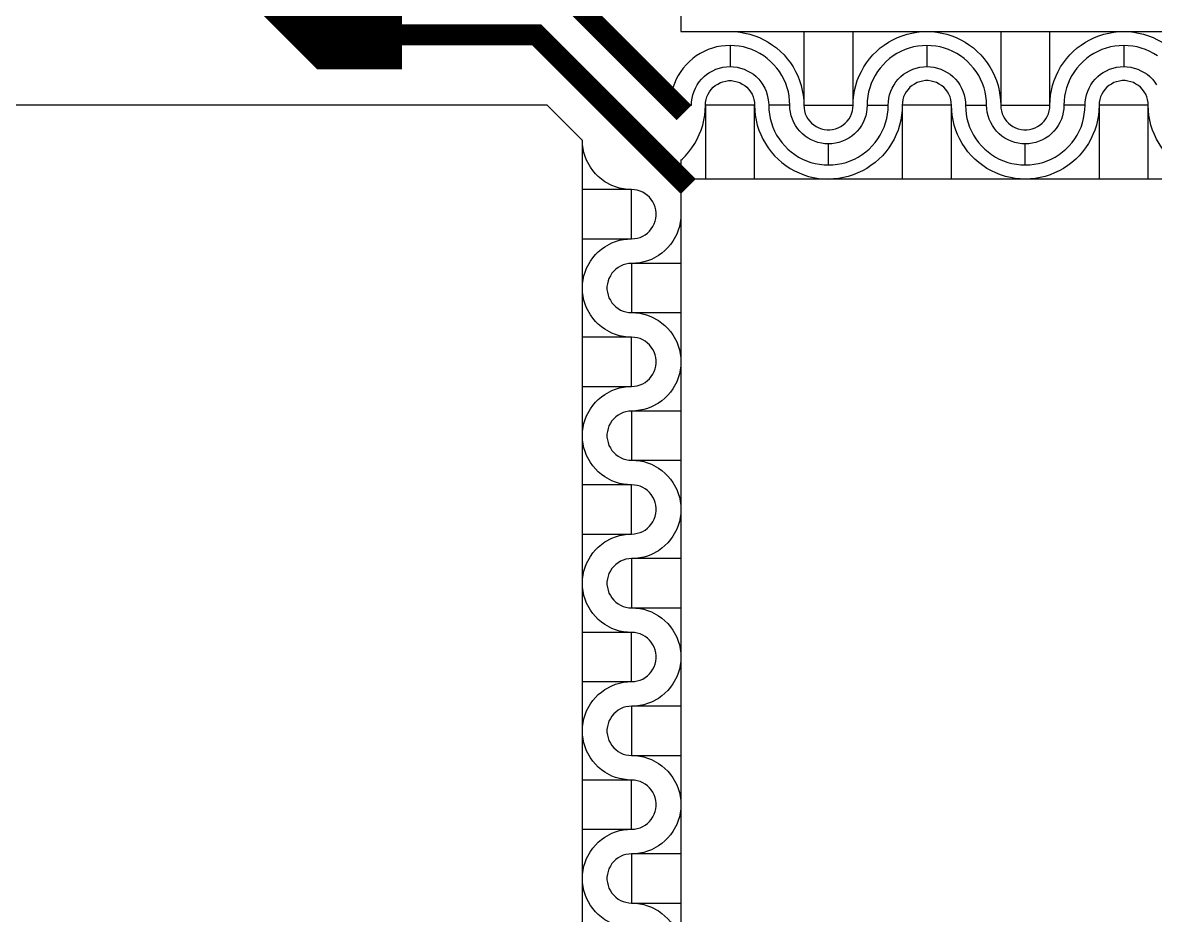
# Model space of a CAD drawing. Extents: x 190.8 to 267.1, y 124 to 174.8.
# Drawn here: x 223.608 to 225.22, y 153.728 to 154.998 of the extents above; entities that cross this region are included whole.
import ezdxf

# ---------------------------------------------------------------- set-up
doc = ezdxf.new("R2010")
doc.units = 0
doc.header["$MEASUREMENT"] = 0

msp = doc.modelspace()

# ---------------------------------------------------------------- linework, layer by layer
for p, q in [((224.5446, 157.0023), (224.5446, 154.9856)), ((224.5446, 154.9856), (226.6713, 154.9856)), ((224.5446, 154.8023), (224.5446, 152.7856))]:
    msp.add_line(p, q)
for points, const_width in [([(224.1482, 154.9815), (224.0482, 154.9815), (223.7287, 155.301), (223.7287, 156.6341), (222.7181, 157.6511), (204.0039, 157.6511), (202.198, 155.8481), (196.5696, 155.8481), (195.9346, 155.1871), (195.9346, 154.2607)], 0.1), ([(224.1366, 155.2257), (224.1936, 155.2257), (224.5492, 154.8701)], 0.03), ([(224.1326, 154.9807), (224.3396, 154.9807), (224.5552, 154.7651)], 0.03)]:
    msp.add_lwpolyline(points, dxfattribs=dict(const_width=const_width))
for points in [[(224.6146, 154.9856), (224.6219, 154.9853), (224.6289, 154.9846), (224.6359, 154.9833), (224.6429, 154.9818), (224.6499, 154.9796), (224.6564, 154.9768), (224.6629, 154.9738), (224.6691, 154.9703), (224.6751, 154.9663), (224.6809, 154.9621), (224.6864, 154.9573), (224.6914, 154.9523), (224.6961, 154.9468), (224.7004, 154.9411), (224.7044, 154.9351), (224.7079, 154.9288), (224.7109, 154.9223), (224.7136, 154.9158), (224.7159, 154.9088), (224.7174, 154.9018), (224.7186, 154.8948), (224.7194, 154.8878), (224.7196, 154.8806)], [(224.7196, 154.9856), (224.7196, 154.8806), (224.7896, 154.8806), (224.7896, 154.9856)], [(224.7896, 154.8806), (224.7899, 154.8878), (224.7906, 154.8948), (224.7919, 154.9018), (224.7934, 154.9088), (224.7956, 154.9158), (224.7984, 154.9223), (224.8014, 154.9288), (224.8049, 154.9351), (224.8089, 154.9411), (224.8131, 154.9468), (224.8179, 154.9523), (224.8229, 154.9573), (224.8284, 154.9621), (224.8341, 154.9663), (224.8401, 154.9703), (224.8464, 154.9738), (224.8529, 154.9768), (224.8594, 154.9796), (224.8664, 154.9818), (224.8734, 154.9833), (224.8804, 154.9846), (224.8874, 154.9853), (224.8946, 154.9856)], [(224.8946, 154.9856), (224.9019, 154.9853), (224.9089, 154.9846), (224.9159, 154.9833), (224.9229, 154.9818), (224.9299, 154.9796), (224.9364, 154.9768), (224.9429, 154.9738), (224.9491, 154.9703), (224.9551, 154.9663), (224.9609, 154.9621), (224.9664, 154.9573), (224.9714, 154.9523), (224.9761, 154.9468), (224.9804, 154.9411), (224.9844, 154.9351), (224.9879, 154.9288), (224.9909, 154.9223), (224.9936, 154.9158), (224.9959, 154.9088), (224.9974, 154.9018), (224.9986, 154.8948), (224.9994, 154.8878), (224.9996, 154.8806)], [(224.9996, 154.9856), (224.9996, 154.8806), (225.0696, 154.8806), (225.0696, 154.9856)], [(225.0696, 154.8806), (225.0699, 154.8878), (225.0706, 154.8948), (225.0719, 154.9018), (225.0734, 154.9088), (225.0756, 154.9158), (225.0784, 154.9223), (225.0814, 154.9288), (225.0849, 154.9351), (225.0889, 154.9411), (225.0931, 154.9468), (225.0979, 154.9523), (225.1029, 154.9573), (225.1084, 154.9621), (225.1141, 154.9663), (225.1201, 154.9703), (225.1264, 154.9738), (225.1329, 154.9768), (225.1394, 154.9796), (225.1464, 154.9818), (225.1534, 154.9833), (225.1604, 154.9846), (225.1674, 154.9853), (225.1746, 154.9856)], [(225.1746, 154.9856), (225.1819, 154.9853), (225.1889, 154.9846), (225.1959, 154.9833), (225.2029, 154.9818), (225.2099, 154.9796), (225.2164, 154.9768), (225.2229, 154.9738), (225.2291, 154.9703), (225.2351, 154.9663), (225.2409, 154.9621), (225.2464, 154.9573), (225.2514, 154.9523), (225.2561, 154.9468), (225.2604, 154.9411), (225.2644, 154.9351), (225.2679, 154.9288), (225.2709, 154.9223), (225.2736, 154.9158), (225.2759, 154.9088), (225.2774, 154.9018), (225.2786, 154.8948), (225.2794, 154.8878), (225.2796, 154.8806)], [(224.6146, 154.9656), (224.6084, 154.9653), (224.6019, 154.9646), (224.5956, 154.9636), (224.5896, 154.9618), (224.5836, 154.9598), (224.5776, 154.9571), (224.5721, 154.9543), (224.5666, 154.9508), (224.5616, 154.9471), (224.5569, 154.9428), (224.5524, 154.9383), (224.5481, 154.9336), (224.5444, 154.9286), (224.5409, 154.9231), (224.5381, 154.9176), (224.5354, 154.9116), (224.5334, 154.9056), (224.5316, 154.8996), (224.5306, 154.8933), (224.5299, 154.8868), (224.5296, 154.8806), (224.5596, 154.8806), (224.5599, 154.8856), (224.5606, 154.8906), (224.5616, 154.8956), (224.5634, 154.9006), (224.5654, 154.9051), (224.5679, 154.9096), (224.5706, 154.9138), (224.5739, 154.9176), (224.5776, 154.9213), (224.5814, 154.9246), (224.5856, 154.9273), (224.5901, 154.9298), (224.5946, 154.9318), (224.5996, 154.9336), (224.6046, 154.9346), (224.6096, 154.9353), (224.6146, 154.9356)], [(224.6996, 154.8806), (224.6994, 154.8868), (224.6986, 154.8933), (224.6976, 154.8996), (224.6959, 154.9056), (224.6939, 154.9116), (224.6911, 154.9176), (224.6884, 154.9231), (224.6849, 154.9286), (224.6811, 154.9336), (224.6769, 154.9383), (224.6724, 154.9428), (224.6676, 154.9471), (224.6626, 154.9508), (224.6571, 154.9543), (224.6516, 154.9571), (224.6456, 154.9598), (224.6396, 154.9618), (224.6336, 154.9636), (224.6274, 154.9646), (224.6209, 154.9653), (224.6146, 154.9656), (224.6146, 154.9356), (224.6196, 154.9353), (224.6246, 154.9346), (224.6296, 154.9336), (224.6346, 154.9318), (224.6391, 154.9298), (224.6436, 154.9273), (224.6479, 154.9246), (224.6516, 154.9213), (224.6554, 154.9176), (224.6586, 154.9138), (224.6614, 154.9096), (224.6639, 154.9051), (224.6659, 154.9006), (224.6676, 154.8956), (224.6686, 154.8906), (224.6694, 154.8856), (224.6696, 154.8806)], [(224.8946, 154.9656), (224.8884, 154.9653), (224.8819, 154.9646), (224.8756, 154.9636), (224.8696, 154.9618), (224.8636, 154.9598), (224.8576, 154.9571), (224.8521, 154.9543), (224.8466, 154.9508), (224.8416, 154.9471), (224.8369, 154.9428), (224.8324, 154.9383), (224.8281, 154.9336), (224.8244, 154.9286), (224.8209, 154.9231), (224.8181, 154.9176), (224.8154, 154.9116), (224.8134, 154.9056), (224.8116, 154.8996), (224.8106, 154.8933), (224.8099, 154.8868), (224.8096, 154.8806), (224.8396, 154.8806), (224.8399, 154.8856), (224.8406, 154.8906), (224.8416, 154.8956), (224.8434, 154.9006), (224.8454, 154.9051), (224.8479, 154.9096), (224.8506, 154.9138), (224.8539, 154.9176), (224.8576, 154.9213), (224.8614, 154.9246), (224.8656, 154.9273), (224.8701, 154.9298), (224.8746, 154.9318), (224.8796, 154.9336), (224.8846, 154.9346), (224.8896, 154.9353), (224.8946, 154.9356)], [(225.1746, 154.9656), (225.1684, 154.9653), (225.1619, 154.9646), (225.1556, 154.9636), (225.1496, 154.9618), (225.1436, 154.9598), (225.1376, 154.9571), (225.1321, 154.9543), (225.1266, 154.9508), (225.1216, 154.9471), (225.1169, 154.9428), (225.1124, 154.9383), (225.1081, 154.9336), (225.1044, 154.9286), (225.1009, 154.9231), (225.0981, 154.9176), (225.0954, 154.9116), (225.0934, 154.9056), (225.0916, 154.8996), (225.0906, 154.8933), (225.0899, 154.8868), (225.0896, 154.8806)], [(225.2226, 154.9508), (225.2171, 154.9543), (225.2116, 154.9571), (225.2056, 154.9598), (225.1996, 154.9618), (225.1936, 154.9636), (225.1874, 154.9646), (225.1809, 154.9653), (225.1746, 154.9656), (225.1746, 154.9356), (225.1796, 154.9353), (225.1846, 154.9346), (225.1896, 154.9336), (225.1946, 154.9318), (225.1991, 154.9298), (225.2036, 154.9273), (225.2079, 154.9246), (225.2116, 154.9213), (225.2154, 154.9176), (225.2186, 154.9138), (225.2214, 154.9096)], [(225.1196, 154.8806), (225.1199, 154.8856), (225.1206, 154.8906), (225.1216, 154.8956), (225.1234, 154.9006), (225.1254, 154.9051), (225.1279, 154.9096), (225.1306, 154.9138), (225.1339, 154.9176), (225.1376, 154.9213), (225.1414, 154.9246), (225.1456, 154.9273), (225.1501, 154.9298), (225.1546, 154.9318), (225.1596, 154.9336), (225.1646, 154.9346), (225.1696, 154.9353), (225.1746, 154.9356)], [(224.5796, 154.8806), (224.5799, 154.8846), (224.5806, 154.8886), (224.5816, 154.8926), (224.5834, 154.8963), (224.5854, 154.8998), (224.5879, 154.9031), (224.5906, 154.9061), (224.5936, 154.9086), (224.5971, 154.9108), (224.6009, 154.9128), (224.6046, 154.9141), (224.6086, 154.9151), (224.6126, 154.9156), (224.6166, 154.9156), (224.6206, 154.9151), (224.6246, 154.9141), (224.6286, 154.9128), (224.6321, 154.9108), (224.6356, 154.9086), (224.6386, 154.9061), (224.6414, 154.9031), (224.6439, 154.8998), (224.6459, 154.8963), (224.6476, 154.8926), (224.6486, 154.8886), (224.6494, 154.8846), (224.6496, 154.8806)], [(224.9296, 154.8806), (224.9294, 154.8846), (224.9286, 154.8886), (224.9276, 154.8926), (224.9259, 154.8963), (224.9239, 154.8998), (224.9214, 154.9031), (224.9186, 154.9061), (224.9156, 154.9086), (224.9121, 154.9108), (224.9084, 154.9128), (224.9046, 154.9141), (224.9006, 154.9151), (224.8966, 154.9156), (224.8926, 154.9156), (224.8886, 154.9151), (224.8846, 154.9141), (224.8806, 154.9128), (224.8771, 154.9108), (224.8736, 154.9086), (224.8706, 154.9061), (224.8679, 154.9031), (224.8654, 154.8998), (224.8634, 154.8963), (224.8616, 154.8926), (224.8606, 154.8886), (224.8599, 154.8846), (224.8596, 154.8806)], [(225.2096, 154.8806), (225.2094, 154.8846), (225.2086, 154.8886), (225.2076, 154.8926), (225.2059, 154.8963), (225.2039, 154.8998), (225.2014, 154.9031), (225.1986, 154.9061), (225.1956, 154.9086), (225.1921, 154.9108), (225.1884, 154.9128), (225.1846, 154.9141), (225.1806, 154.9151), (225.1766, 154.9156), (225.1726, 154.9156), (225.1686, 154.9151), (225.1646, 154.9141), (225.1606, 154.9128), (225.1571, 154.9108), (225.1536, 154.9086), (225.1506, 154.9061), (225.1479, 154.9031), (225.1454, 154.8998), (225.1434, 154.8963), (225.1416, 154.8926), (225.1406, 154.8886), (225.1399, 154.8846), (225.1396, 154.8806)], [(224.3546, 154.8806), (222.2779, 154.8806), (222.2776, 154.8803), (222.2729, 154.8768), (222.2629, 154.8713), (222.2574, 154.8693), (222.2519, 154.8676), (222.2461, 154.8666), (222.2404, 154.8658), (222.2346, 154.8656)], [(224.3546, 152.6806), (224.4046, 152.7306), (224.4046, 154.8306), (224.3546, 154.8806)], [(224.5446, 154.8023), (224.5464, 154.8038), (224.5514, 154.8088), (224.5561, 154.8143), (224.5604, 154.8201), (224.5644, 154.8261), (224.5679, 154.8323), (224.5709, 154.8388), (224.5736, 154.8453), (224.5759, 154.8523), (224.5774, 154.8593), (224.5786, 154.8663), (224.5794, 154.8733), (224.5796, 154.8806)], [(224.6496, 154.7756), (224.6496, 154.8806), (224.5796, 154.8806), (224.5796, 154.7756)], [(224.6496, 154.8806), (224.6499, 154.8733), (224.6506, 154.8663), (224.6519, 154.8593), (224.6534, 154.8523), (224.6556, 154.8453), (224.6584, 154.8388), (224.6614, 154.8323), (224.6649, 154.8261), (224.6689, 154.8201), (224.6731, 154.8143), (224.6779, 154.8088), (224.6829, 154.8038), (224.6884, 154.7991), (224.6941, 154.7948), (224.7001, 154.7908), (224.7064, 154.7873), (224.7129, 154.7843), (224.7194, 154.7816), (224.7264, 154.7793), (224.7334, 154.7778), (224.7404, 154.7766), (224.7474, 154.7758), (224.7546, 154.7756)], [(224.7196, 154.8806), (224.7199, 154.8766), (224.7206, 154.8726), (224.7216, 154.8686), (224.7234, 154.8648), (224.7254, 154.8613), (224.7279, 154.8581), (224.7306, 154.8551), (224.7336, 154.8526), (224.7371, 154.8503), (224.7409, 154.8483), (224.7446, 154.8471), (224.7486, 154.8461), (224.7526, 154.8456), (224.7566, 154.8456), (224.7606, 154.8461), (224.7646, 154.8471), (224.7686, 154.8483), (224.7721, 154.8503), (224.7756, 154.8526), (224.7786, 154.8551), (224.7814, 154.8581), (224.7839, 154.8613), (224.7859, 154.8648), (224.7876, 154.8686), (224.7886, 154.8726), (224.7894, 154.8766), (224.7896, 154.8806)], [(224.8096, 154.8806), (224.8094, 154.8756), (224.8086, 154.8706), (224.8076, 154.8656), (224.8059, 154.8606), (224.8039, 154.8561), (224.8014, 154.8516), (224.7986, 154.8473), (224.7954, 154.8436), (224.7916, 154.8398), (224.7879, 154.8366), (224.7836, 154.8338), (224.7791, 154.8313), (224.7746, 154.8293), (224.7696, 154.8276), (224.7646, 154.8266), (224.7596, 154.8258), (224.7546, 154.8256)], [(224.8596, 154.8806), (224.8594, 154.8733), (224.8586, 154.8663), (224.8574, 154.8593), (224.8559, 154.8523), (224.8536, 154.8453), (224.8509, 154.8388), (224.8479, 154.8323), (224.8444, 154.8261), (224.8404, 154.8201), (224.8361, 154.8143), (224.8314, 154.8088), (224.8264, 154.8038), (224.8209, 154.7991), (224.8151, 154.7948), (224.8091, 154.7908), (224.8029, 154.7873), (224.7964, 154.7843), (224.7899, 154.7816), (224.7829, 154.7793), (224.7759, 154.7778), (224.7689, 154.7766), (224.7619, 154.7758), (224.7546, 154.7756)], [(224.7546, 154.7956), (224.7609, 154.7958), (224.7674, 154.7966), (224.7736, 154.7976), (224.7796, 154.7993), (224.7856, 154.8013), (224.7916, 154.8041), (224.7971, 154.8068), (224.8026, 154.8103), (224.8076, 154.8141), (224.8124, 154.8183), (224.8169, 154.8228), (224.8211, 154.8276), (224.8249, 154.8326), (224.8284, 154.8381), (224.8311, 154.8436), (224.8339, 154.8496), (224.8359, 154.8556), (224.8376, 154.8616), (224.8386, 154.8678), (224.8394, 154.8743), (224.8396, 154.8806)], [(224.9296, 154.7756), (224.9296, 154.8806), (224.8596, 154.8806), (224.8596, 154.7756)], [(225.0346, 154.7756), (225.0274, 154.7758), (225.0204, 154.7766), (225.0134, 154.7778), (225.0064, 154.7793), (224.9994, 154.7816), (224.9929, 154.7843), (224.9864, 154.7873), (224.9801, 154.7908), (224.9741, 154.7948), (224.9684, 154.7991), (224.9629, 154.8038), (224.9579, 154.8088), (224.9531, 154.8143), (224.9489, 154.8201), (224.9449, 154.8261), (224.9414, 154.8323), (224.9384, 154.8388), (224.9356, 154.8453), (224.9334, 154.8523), (224.9319, 154.8593), (224.9306, 154.8663), (224.9299, 154.8733), (224.9296, 154.8806)], [(224.9496, 154.8806), (224.9499, 154.8743), (224.9506, 154.8678), (224.9516, 154.8616), (224.9534, 154.8556), (224.9554, 154.8496), (224.9581, 154.8436), (224.9609, 154.8381), (224.9644, 154.8326), (224.9681, 154.8276), (224.9724, 154.8228), (224.9769, 154.8183), (224.9816, 154.8141), (224.9866, 154.8103), (224.9921, 154.8068), (224.9976, 154.8041), (225.0036, 154.8013), (225.0096, 154.7993), (225.0156, 154.7976), (225.0219, 154.7966), (225.0284, 154.7958), (225.0346, 154.7956), (225.0346, 154.8256), (225.0296, 154.8258), (225.0246, 154.8266), (225.0196, 154.8276), (225.0146, 154.8293), (225.0101, 154.8313), (225.0056, 154.8338), (225.0014, 154.8366), (224.9976, 154.8398), (224.9939, 154.8436), (224.9906, 154.8473), (224.9879, 154.8516), (224.9854, 154.8561), (224.9834, 154.8606), (224.9816, 154.8656), (224.9806, 154.8706), (224.9799, 154.8756), (224.9796, 154.8806)], [(224.9996, 154.8806), (224.9999, 154.8766), (225.0006, 154.8726), (225.0016, 154.8686), (225.0034, 154.8648), (225.0054, 154.8613), (225.0079, 154.8581), (225.0106, 154.8551), (225.0136, 154.8526), (225.0171, 154.8503), (225.0209, 154.8483), (225.0246, 154.8471), (225.0286, 154.8461), (225.0326, 154.8456), (225.0366, 154.8456), (225.0406, 154.8461), (225.0446, 154.8471), (225.0486, 154.8483), (225.0521, 154.8503), (225.0556, 154.8526), (225.0586, 154.8551), (225.0614, 154.8581), (225.0639, 154.8613), (225.0659, 154.8648), (225.0676, 154.8686), (225.0686, 154.8726), (225.0694, 154.8766), (225.0696, 154.8806)], [(225.0346, 154.7956), (225.0409, 154.7958), (225.0474, 154.7966), (225.0536, 154.7976), (225.0596, 154.7993), (225.0656, 154.8013), (225.0716, 154.8041), (225.0771, 154.8068), (225.0826, 154.8103), (225.0876, 154.8141), (225.0924, 154.8183), (225.0969, 154.8228), (225.1011, 154.8276), (225.1049, 154.8326), (225.1084, 154.8381), (225.1111, 154.8436), (225.1139, 154.8496), (225.1159, 154.8556), (225.1176, 154.8616), (225.1186, 154.8678), (225.1194, 154.8743), (225.1196, 154.8806), (225.0896, 154.8806), (225.0894, 154.8756), (225.0886, 154.8706), (225.0876, 154.8656), (225.0859, 154.8606), (225.0839, 154.8561), (225.0814, 154.8516), (225.0786, 154.8473), (225.0754, 154.8436), (225.0716, 154.8398), (225.0679, 154.8366), (225.0636, 154.8338), (225.0591, 154.8313), (225.0546, 154.8293), (225.0496, 154.8276), (225.0446, 154.8266), (225.0396, 154.8258), (225.0346, 154.8256)], [(225.1396, 154.8806), (225.1394, 154.8733), (225.1386, 154.8663), (225.1374, 154.8593), (225.1359, 154.8523), (225.1336, 154.8453), (225.1309, 154.8388), (225.1279, 154.8323), (225.1244, 154.8261), (225.1204, 154.8201), (225.1161, 154.8143), (225.1114, 154.8088), (225.1064, 154.8038), (225.1009, 154.7991), (225.0951, 154.7948), (225.0891, 154.7908), (225.0829, 154.7873), (225.0764, 154.7843), (225.0699, 154.7816), (225.0629, 154.7793), (225.0559, 154.7778), (225.0489, 154.7766), (225.0419, 154.7758), (225.0346, 154.7756)], [(225.2096, 154.7756), (225.2096, 154.8806), (225.1396, 154.8806), (225.1396, 154.7756)], [(225.3146, 154.7756), (225.3074, 154.7758), (225.3004, 154.7766), (225.2934, 154.7778), (225.2864, 154.7793), (225.2794, 154.7816), (225.2729, 154.7843), (225.2664, 154.7873), (225.2601, 154.7908), (225.2541, 154.7948), (225.2484, 154.7991), (225.2429, 154.8038), (225.2379, 154.8088), (225.2331, 154.8143), (225.2289, 154.8201), (225.2249, 154.8261), (225.2214, 154.8323), (225.2184, 154.8388), (225.2156, 154.8453), (225.2134, 154.8523), (225.2119, 154.8593), (225.2106, 154.8663), (225.2099, 154.8733), (225.2096, 154.8806)], [(224.4746, 154.7606), (224.4689, 154.7608), (224.4631, 154.7616), (224.4574, 154.7626), (224.4519, 154.7643), (224.4464, 154.7663), (224.4364, 154.7718), (224.4316, 154.7753), (224.4271, 154.7791), (224.4231, 154.7831), (224.4194, 154.7876), (224.4159, 154.7923), (224.4104, 154.8023), (224.4084, 154.8078), (224.4066, 154.8133), (224.4056, 154.8191), (224.4049, 154.8248), (224.4046, 154.8306)], [(226.6446, 154.7756), (224.5446, 154.7756)], [(224.4046, 154.6906), (224.4746, 154.6906), (224.4746, 154.7606), (224.4046, 154.7606)], [(224.4746, 154.6906), (224.4786, 154.6908), (224.4826, 154.6916), (224.4866, 154.6926), (224.4904, 154.6943), (224.4939, 154.6963), (224.4971, 154.6988), (224.5001, 154.7016), (224.5026, 154.7046), (224.5049, 154.7081), (224.5069, 154.7118), (224.5081, 154.7156), (224.5091, 154.7196), (224.5096, 154.7236), (224.5096, 154.7276), (224.5091, 154.7316), (224.5081, 154.7356), (224.5069, 154.7396), (224.5049, 154.7431), (224.5026, 154.7466), (224.5001, 154.7496), (224.4971, 154.7523), (224.4939, 154.7548), (224.4904, 154.7568), (224.4866, 154.7586), (224.4826, 154.7596), (224.4786, 154.7603), (224.4746, 154.7606)], [(224.5446, 154.7256), (224.5444, 154.7198), (224.5436, 154.7141), (224.5426, 154.7083), (224.5409, 154.7028), (224.5389, 154.6973), (224.5334, 154.6873), (224.5299, 154.6826), (224.5261, 154.6781), (224.5221, 154.6741), (224.5176, 154.6703), (224.5129, 154.6668), (224.5029, 154.6613), (224.4974, 154.6593), (224.4919, 154.6576), (224.4861, 154.6566), (224.4804, 154.6558), (224.4746, 154.6556)], [(224.4046, 154.6206), (224.4049, 154.6263), (224.4056, 154.6321), (224.4066, 154.6378), (224.4084, 154.6433), (224.4104, 154.6488), (224.4159, 154.6588), (224.4194, 154.6636), (224.4231, 154.6681), (224.4271, 154.6721), (224.4316, 154.6758), (224.4364, 154.6793), (224.4464, 154.6848), (224.4519, 154.6868), (224.4574, 154.6886), (224.4631, 154.6896), (224.4689, 154.6903), (224.4746, 154.6906)], [(224.4746, 154.6556), (224.4706, 154.6553), (224.4666, 154.6546), (224.4626, 154.6536), (224.4589, 154.6518), (224.4554, 154.6498), (224.4521, 154.6473), (224.4491, 154.6446), (224.4466, 154.6416), (224.4444, 154.6381), (224.4424, 154.6343), (224.4411, 154.6306), (224.4401, 154.6266), (224.4396, 154.6226), (224.4396, 154.6186), (224.4401, 154.6146), (224.4411, 154.6106), (224.4424, 154.6066), (224.4444, 154.6031), (224.4466, 154.5996), (224.4491, 154.5966), (224.4521, 154.5938), (224.4554, 154.5913), (224.4589, 154.5893), (224.4626, 154.5876), (224.4666, 154.5866), (224.4706, 154.5858), (224.4746, 154.5856)], [(224.5446, 154.6556), (224.4746, 154.6556), (224.4746, 154.5856), (224.5446, 154.5856)], [(224.4746, 154.5506), (224.4689, 154.5508), (224.4631, 154.5516), (224.4574, 154.5526), (224.4519, 154.5543), (224.4464, 154.5563), (224.4364, 154.5618), (224.4316, 154.5653), (224.4271, 154.5691), (224.4231, 154.5731), (224.4194, 154.5776), (224.4159, 154.5823), (224.4104, 154.5923), (224.4084, 154.5978), (224.4066, 154.6033), (224.4056, 154.6091), (224.4049, 154.6148), (224.4046, 154.6206)], [(224.4746, 154.5856), (224.4804, 154.5853), (224.4861, 154.5846), (224.4919, 154.5836), (224.4974, 154.5818), (224.5029, 154.5798), (224.5129, 154.5743), (224.5176, 154.5708), (224.5221, 154.5671), (224.5261, 154.5631), (224.5299, 154.5586), (224.5334, 154.5538), (224.5389, 154.5438), (224.5409, 154.5383), (224.5426, 154.5328), (224.5436, 154.5271), (224.5444, 154.5213), (224.5446, 154.5156)], [(224.4046, 154.4806), (224.4746, 154.4806), (224.4746, 154.5506), (224.4046, 154.5506)], [(224.4746, 154.4806), (224.4786, 154.4808), (224.4826, 154.4816), (224.4866, 154.4826), (224.4904, 154.4843), (224.4939, 154.4863), (224.4971, 154.4888), (224.5001, 154.4916), (224.5026, 154.4946), (224.5049, 154.4981), (224.5069, 154.5018), (224.5081, 154.5056), (224.5091, 154.5096), (224.5096, 154.5136), (224.5096, 154.5176), (224.5091, 154.5216), (224.5081, 154.5256), (224.5069, 154.5296), (224.5049, 154.5331), (224.5026, 154.5366), (224.5001, 154.5396), (224.4971, 154.5423), (224.4939, 154.5448), (224.4904, 154.5468), (224.4866, 154.5486), (224.4826, 154.5496), (224.4786, 154.5503), (224.4746, 154.5506)], [(224.5446, 154.5156), (224.5444, 154.5098), (224.5436, 154.5041), (224.5426, 154.4983), (224.5409, 154.4928), (224.5389, 154.4873), (224.5334, 154.4773), (224.5299, 154.4726), (224.5261, 154.4681), (224.5221, 154.4641), (224.5176, 154.4603), (224.5129, 154.4568), (224.5029, 154.4513), (224.4974, 154.4493), (224.4919, 154.4476), (224.4861, 154.4466), (224.4804, 154.4458), (224.4746, 154.4456)], [(224.4046, 154.4106), (224.4049, 154.4163), (224.4056, 154.4221), (224.4066, 154.4278), (224.4084, 154.4333), (224.4104, 154.4388), (224.4159, 154.4488), (224.4194, 154.4536), (224.4231, 154.4581), (224.4271, 154.4621), (224.4316, 154.4658), (224.4364, 154.4693), (224.4464, 154.4748), (224.4519, 154.4768), (224.4574, 154.4786), (224.4631, 154.4796), (224.4689, 154.4803), (224.4746, 154.4806)], [(224.4746, 154.4456), (224.4706, 154.4453), (224.4666, 154.4446), (224.4626, 154.4436), (224.4589, 154.4418), (224.4554, 154.4398), (224.4521, 154.4373), (224.4491, 154.4346), (224.4466, 154.4316), (224.4444, 154.4281), (224.4424, 154.4243), (224.4411, 154.4206), (224.4401, 154.4166), (224.4396, 154.4126), (224.4396, 154.4086), (224.4401, 154.4046), (224.4411, 154.4006), (224.4424, 154.3966), (224.4444, 154.3931), (224.4466, 154.3896), (224.4491, 154.3866), (224.4521, 154.3838), (224.4554, 154.3813), (224.4589, 154.3793), (224.4626, 154.3776), (224.4666, 154.3766), (224.4706, 154.3758), (224.4746, 154.3756)], [(224.5446, 154.4456), (224.4746, 154.4456), (224.4746, 154.3756), (224.5446, 154.3756)], [(224.4746, 154.3406), (224.4689, 154.3408), (224.4631, 154.3416), (224.4574, 154.3426), (224.4519, 154.3443), (224.4464, 154.3463), (224.4364, 154.3518), (224.4316, 154.3553), (224.4271, 154.3591), (224.4231, 154.3631), (224.4194, 154.3676), (224.4159, 154.3723), (224.4104, 154.3823), (224.4084, 154.3878), (224.4066, 154.3933), (224.4056, 154.3991), (224.4049, 154.4048), (224.4046, 154.4106)], [(224.4746, 154.3756), (224.4804, 154.3753), (224.4861, 154.3746), (224.4919, 154.3736), (224.4974, 154.3718), (224.5029, 154.3698), (224.5129, 154.3643), (224.5176, 154.3608), (224.5221, 154.3571), (224.5261, 154.3531), (224.5299, 154.3486), (224.5334, 154.3438), (224.5389, 154.3338), (224.5409, 154.3283), (224.5426, 154.3228), (224.5436, 154.3171), (224.5444, 154.3113), (224.5446, 154.3056)], [(224.4046, 154.2706), (224.4746, 154.2706), (224.4746, 154.3406), (224.4046, 154.3406)], [(224.4746, 154.2706), (224.4786, 154.2708), (224.4826, 154.2716), (224.4866, 154.2726), (224.4904, 154.2743), (224.4939, 154.2763), (224.4971, 154.2788), (224.5001, 154.2816), (224.5026, 154.2846), (224.5049, 154.2881), (224.5069, 154.2918), (224.5081, 154.2956), (224.5091, 154.2996), (224.5096, 154.3036), (224.5096, 154.3076), (224.5091, 154.3116), (224.5081, 154.3156), (224.5069, 154.3196), (224.5049, 154.3231), (224.5026, 154.3266), (224.5001, 154.3296), (224.4971, 154.3323), (224.4939, 154.3348), (224.4904, 154.3368), (224.4866, 154.3386), (224.4826, 154.3396), (224.4786, 154.3403), (224.4746, 154.3406)], [(224.5446, 154.3056), (224.5444, 154.2998), (224.5436, 154.2941), (224.5426, 154.2883), (224.5409, 154.2828), (224.5389, 154.2773), (224.5334, 154.2673), (224.5299, 154.2626), (224.5261, 154.2581), (224.5221, 154.2541), (224.5176, 154.2503), (224.5129, 154.2468), (224.5029, 154.2413), (224.4974, 154.2393), (224.4919, 154.2376), (224.4861, 154.2366), (224.4804, 154.2358), (224.4746, 154.2356)], [(224.4046, 154.2006), (224.4049, 154.2063), (224.4056, 154.2121), (224.4066, 154.2178), (224.4084, 154.2233), (224.4104, 154.2288), (224.4159, 154.2388), (224.4194, 154.2436), (224.4231, 154.2481), (224.4271, 154.2521), (224.4316, 154.2558), (224.4364, 154.2593), (224.4464, 154.2648), (224.4519, 154.2668), (224.4574, 154.2686), (224.4631, 154.2696), (224.4689, 154.2703), (224.4746, 154.2706)], [(224.4746, 154.2356), (224.4706, 154.2353), (224.4666, 154.2346), (224.4626, 154.2336), (224.4589, 154.2318), (224.4554, 154.2298), (224.4521, 154.2273), (224.4491, 154.2246), (224.4466, 154.2216), (224.4444, 154.2181), (224.4424, 154.2143), (224.4411, 154.2106), (224.4401, 154.2066), (224.4396, 154.2026), (224.4396, 154.1986), (224.4401, 154.1946), (224.4411, 154.1906), (224.4424, 154.1866), (224.4444, 154.1831), (224.4466, 154.1796), (224.4491, 154.1766), (224.4521, 154.1738), (224.4554, 154.1713), (224.4589, 154.1693), (224.4626, 154.1676), (224.4666, 154.1666), (224.4706, 154.1658), (224.4746, 154.1656)], [(224.5446, 154.2356), (224.4746, 154.2356), (224.4746, 154.1656), (224.5446, 154.1656)], [(224.4746, 154.1306), (224.4689, 154.1308), (224.4631, 154.1316), (224.4574, 154.1326), (224.4519, 154.1343), (224.4464, 154.1363), (224.4364, 154.1418), (224.4316, 154.1453), (224.4271, 154.1491), (224.4231, 154.1531), (224.4194, 154.1576), (224.4159, 154.1623), (224.4104, 154.1723), (224.4084, 154.1778), (224.4066, 154.1833), (224.4056, 154.1891), (224.4049, 154.1948), (224.4046, 154.2006)], [(224.4746, 154.1656), (224.4804, 154.1653), (224.4861, 154.1646), (224.4919, 154.1636), (224.4974, 154.1618), (224.5029, 154.1598), (224.5129, 154.1543), (224.5176, 154.1508), (224.5221, 154.1471), (224.5261, 154.1431), (224.5299, 154.1386), (224.5334, 154.1338), (224.5389, 154.1238), (224.5409, 154.1183), (224.5426, 154.1128), (224.5436, 154.1071), (224.5444, 154.1013), (224.5446, 154.0956)], [(224.4046, 154.0606), (224.4746, 154.0606), (224.4746, 154.1306), (224.4046, 154.1306)], [(224.4746, 154.0606), (224.4786, 154.0608), (224.4826, 154.0616), (224.4866, 154.0626), (224.4904, 154.0643), (224.4939, 154.0663), (224.4971, 154.0688), (224.5001, 154.0716), (224.5026, 154.0746), (224.5049, 154.0781), (224.5069, 154.0818), (224.5081, 154.0856), (224.5091, 154.0896), (224.5096, 154.0936), (224.5096, 154.0976), (224.5091, 154.1016), (224.5081, 154.1056), (224.5069, 154.1096), (224.5049, 154.1131), (224.5026, 154.1166), (224.5001, 154.1196), (224.4971, 154.1223), (224.4939, 154.1248), (224.4904, 154.1268), (224.4866, 154.1286), (224.4826, 154.1296), (224.4786, 154.1303), (224.4746, 154.1306)], [(224.5446, 154.0956), (224.5444, 154.0898), (224.5436, 154.0841), (224.5426, 154.0783), (224.5409, 154.0728), (224.5389, 154.0673), (224.5334, 154.0573), (224.5299, 154.0526), (224.5261, 154.0481), (224.5221, 154.0441), (224.5176, 154.0403), (224.5129, 154.0368), (224.5029, 154.0313), (224.4974, 154.0293), (224.4919, 154.0276), (224.4861, 154.0266), (224.4804, 154.0258), (224.4746, 154.0256)], [(224.4046, 153.9906), (224.4049, 153.9963), (224.4056, 154.0021), (224.4066, 154.0078), (224.4084, 154.0133), (224.4104, 154.0188), (224.4159, 154.0288), (224.4194, 154.0336), (224.4231, 154.0381), (224.4271, 154.0421), (224.4316, 154.0458), (224.4364, 154.0493), (224.4464, 154.0548), (224.4519, 154.0568), (224.4574, 154.0586), (224.4631, 154.0596), (224.4689, 154.0603), (224.4746, 154.0606)], [(224.4746, 154.0256), (224.4706, 154.0253), (224.4666, 154.0246), (224.4626, 154.0236), (224.4589, 154.0218), (224.4554, 154.0198), (224.4521, 154.0173), (224.4491, 154.0146), (224.4466, 154.0116), (224.4444, 154.0081), (224.4424, 154.0043), (224.4411, 154.0006), (224.4401, 153.9966), (224.4396, 153.9926), (224.4396, 153.9886), (224.4401, 153.9846), (224.4411, 153.9806), (224.4424, 153.9766), (224.4444, 153.9731), (224.4466, 153.9696), (224.4491, 153.9666), (224.4521, 153.9638), (224.4554, 153.9613), (224.4589, 153.9593), (224.4626, 153.9576), (224.4666, 153.9566), (224.4706, 153.9558), (224.4746, 153.9556)], [(224.5446, 154.0256), (224.4746, 154.0256), (224.4746, 153.9556), (224.5446, 153.9556)], [(224.4746, 153.9206), (224.4689, 153.9208), (224.4631, 153.9216), (224.4574, 153.9226), (224.4519, 153.9243), (224.4464, 153.9263), (224.4364, 153.9318), (224.4316, 153.9353), (224.4271, 153.9391), (224.4231, 153.9431), (224.4194, 153.9476), (224.4159, 153.9523), (224.4104, 153.9623), (224.4084, 153.9678), (224.4066, 153.9733), (224.4056, 153.9791), (224.4049, 153.9848), (224.4046, 153.9906)], [(224.4746, 153.9556), (224.4804, 153.9553), (224.4861, 153.9546), (224.4919, 153.9536), (224.4974, 153.9518), (224.5029, 153.9498), (224.5129, 153.9443), (224.5176, 153.9408), (224.5221, 153.9371), (224.5261, 153.9331), (224.5299, 153.9286), (224.5334, 153.9238), (224.5389, 153.9138), (224.5409, 153.9083), (224.5426, 153.9028), (224.5436, 153.8971), (224.5444, 153.8913), (224.5446, 153.8856)], [(224.4046, 153.8506), (224.4746, 153.8506), (224.4746, 153.9206), (224.4046, 153.9206)], [(224.4746, 153.8506), (224.4786, 153.8508), (224.4826, 153.8516), (224.4866, 153.8526), (224.4904, 153.8543), (224.4939, 153.8563), (224.4971, 153.8588), (224.5001, 153.8616), (224.5026, 153.8646), (224.5049, 153.8681), (224.5069, 153.8718), (224.5081, 153.8756), (224.5091, 153.8796), (224.5096, 153.8836), (224.5096, 153.8876), (224.5091, 153.8916), (224.5081, 153.8956), (224.5069, 153.8996), (224.5049, 153.9031), (224.5026, 153.9066), (224.5001, 153.9096), (224.4971, 153.9123), (224.4939, 153.9148), (224.4904, 153.9168), (224.4866, 153.9186), (224.4826, 153.9196), (224.4786, 153.9203), (224.4746, 153.9206)], [(224.5446, 153.8856), (224.5444, 153.8798), (224.5436, 153.8741), (224.5426, 153.8683), (224.5409, 153.8628), (224.5389, 153.8573), (224.5334, 153.8473), (224.5299, 153.8426), (224.5261, 153.8381), (224.5221, 153.8341), (224.5176, 153.8303), (224.5129, 153.8268), (224.5029, 153.8213), (224.4974, 153.8193), (224.4919, 153.8176), (224.4861, 153.8166), (224.4804, 153.8158), (224.4746, 153.8156)], [(224.4046, 153.7806), (224.4049, 153.7863), (224.4056, 153.7921), (224.4066, 153.7978), (224.4084, 153.8033), (224.4104, 153.8088), (224.4159, 153.8188), (224.4194, 153.8236), (224.4231, 153.8281), (224.4271, 153.8321), (224.4316, 153.8358), (224.4364, 153.8393), (224.4464, 153.8448), (224.4519, 153.8468), (224.4574, 153.8486), (224.4631, 153.8496), (224.4689, 153.8503), (224.4746, 153.8506)], [(224.4746, 153.8156), (224.4706, 153.8153), (224.4666, 153.8146), (224.4626, 153.8136), (224.4589, 153.8118), (224.4554, 153.8098), (224.4521, 153.8073), (224.4491, 153.8046), (224.4466, 153.8016), (224.4444, 153.7981), (224.4424, 153.7943), (224.4411, 153.7906), (224.4401, 153.7866), (224.4396, 153.7826), (224.4396, 153.7786), (224.4401, 153.7746), (224.4411, 153.7706), (224.4424, 153.7666), (224.4444, 153.7631), (224.4466, 153.7596), (224.4491, 153.7566), (224.4521, 153.7538), (224.4554, 153.7513), (224.4589, 153.7493), (224.4626, 153.7476), (224.4666, 153.7466), (224.4706, 153.7458), (224.4746, 153.7456)], [(224.5446, 153.8156), (224.4746, 153.8156), (224.4746, 153.7456), (224.5446, 153.7456)], [(224.4746, 153.7106), (224.4689, 153.7108), (224.4631, 153.7116), (224.4574, 153.7126), (224.4519, 153.7143), (224.4464, 153.7163), (224.4364, 153.7218), (224.4316, 153.7253), (224.4271, 153.7291), (224.4231, 153.7331), (224.4194, 153.7376), (224.4159, 153.7423), (224.4104, 153.7523), (224.4084, 153.7578), (224.4066, 153.7633), (224.4056, 153.7691), (224.4049, 153.7748), (224.4046, 153.7806)], [(224.4746, 153.7456), (224.4804, 153.7453), (224.4861, 153.7446), (224.4919, 153.7436), (224.4974, 153.7418), (224.5029, 153.7398), (224.5129, 153.7343), (224.5176, 153.7308), (224.5221, 153.7271), (224.5261, 153.7231), (224.5299, 153.7186), (224.5334, 153.7138), (224.5389, 153.7038), (224.5409, 153.6983), (224.5426, 153.6928), (224.5436, 153.6871), (224.5444, 153.6813), (224.5446, 153.6756)]]:
    msp.add_lwpolyline(points)
for points in [[(224.9796, 154.8806), (224.9794, 154.8868), (224.9786, 154.8933), (224.9776, 154.8996), (224.9759, 154.9056), (224.9739, 154.9116), (224.9711, 154.9176), (224.9684, 154.9231), (224.9649, 154.9286), (224.9611, 154.9336), (224.9569, 154.9383), (224.9524, 154.9428), (224.9476, 154.9471), (224.9426, 154.9508), (224.9371, 154.9543), (224.9316, 154.9571), (224.9256, 154.9598), (224.9196, 154.9618), (224.9136, 154.9636), (224.9074, 154.9646), (224.9009, 154.9653), (224.8946, 154.9656), (224.8946, 154.9356), (224.8996, 154.9353), (224.9046, 154.9346), (224.9096, 154.9336), (224.9146, 154.9318), (224.9191, 154.9298), (224.9236, 154.9273), (224.9279, 154.9246), (224.9316, 154.9213), (224.9354, 154.9176), (224.9386, 154.9138), (224.9414, 154.9096), (224.9439, 154.9051), (224.9459, 154.9006), (224.9476, 154.8956), (224.9486, 154.8906), (224.9494, 154.8856), (224.9496, 154.8806)], [(224.6696, 154.8806), (224.6699, 154.8743), (224.6706, 154.8678), (224.6716, 154.8616), (224.6734, 154.8556), (224.6754, 154.8496), (224.6781, 154.8436), (224.6809, 154.8381), (224.6844, 154.8326), (224.6881, 154.8276), (224.6924, 154.8228), (224.6969, 154.8183), (224.7016, 154.8141), (224.7066, 154.8103), (224.7121, 154.8068), (224.7176, 154.8041), (224.7236, 154.8013), (224.7296, 154.7993), (224.7356, 154.7976), (224.7419, 154.7966), (224.7484, 154.7958), (224.7546, 154.7956), (224.7546, 154.8256), (224.7496, 154.8258), (224.7446, 154.8266), (224.7396, 154.8276), (224.7346, 154.8293), (224.7301, 154.8313), (224.7256, 154.8338), (224.7214, 154.8366), (224.7176, 154.8398), (224.7139, 154.8436), (224.7106, 154.8473), (224.7079, 154.8516), (224.7054, 154.8561), (224.7034, 154.8606), (224.7016, 154.8656), (224.7006, 154.8706), (224.6999, 154.8756), (224.6996, 154.8806)]]:
    msp.add_lwpolyline(points, close=True)

doc.saveas('drawing.dxf')
